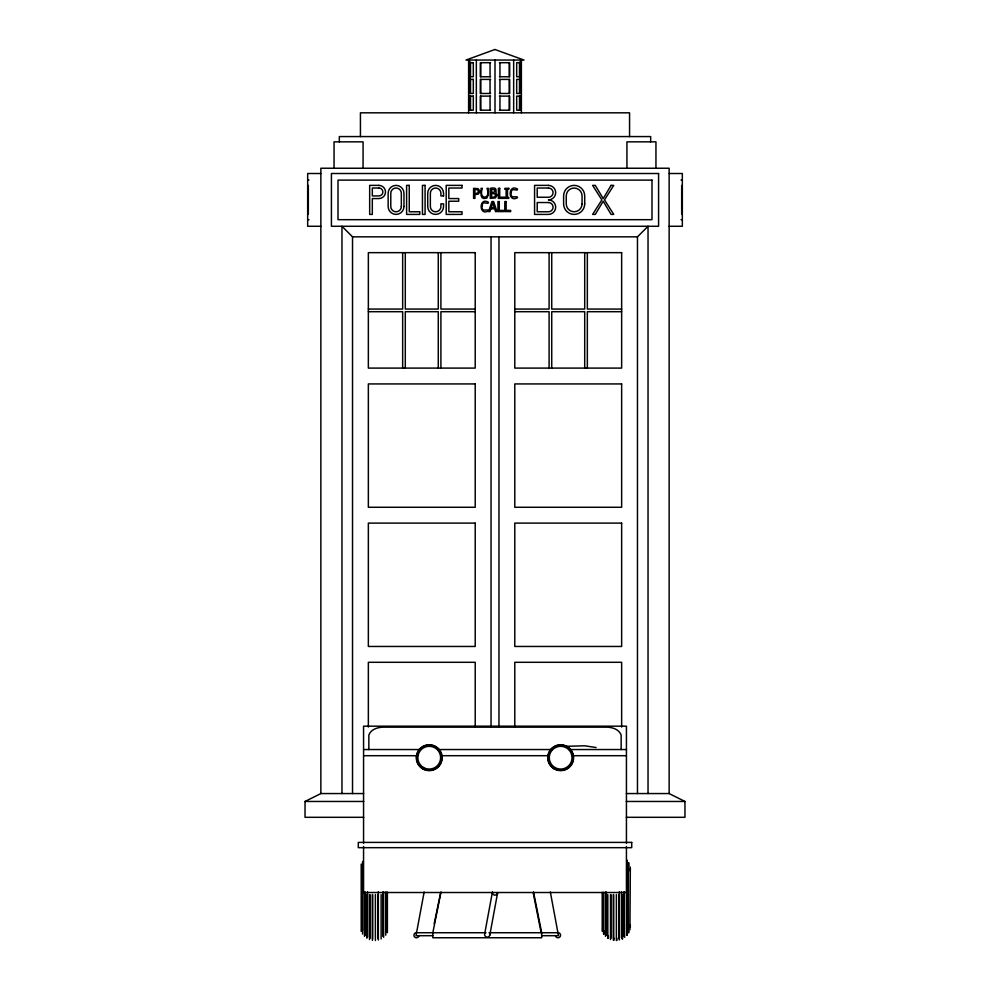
<?xml version="1.0" encoding="UTF-8"?>
<svg xmlns="http://www.w3.org/2000/svg" width="990" height="990" viewBox="0 0 990 990"><rect width="100%" height="100%" fill="white"/><g stroke="black" fill="none" stroke-linecap="round" stroke-linejoin="round"><path stroke-width="1.49" d="M630.209 866.931L630.135 870.891M630.308 869.987L630.333 868.676M630.333 868.255L629.937 929.857M484.692 933.793L492.451 891.829M489.79 935.166L497.549 893.19M424.153 891.99L415.998 935.699L432.828 935.699M440.971 891.99L432.828 932.729L432.828 937.753L541.666 937.753L541.666 932.729L533.511 891.99M434.189 923.818L440.686 892.596M637.473 793.559L637.473 236.833L648.029 226.277L648.029 793.559M363.714 817.307L305.031 817.307L305.031 801.467L320.859 793.559L363.602 793.559M566.268 746.324L584.719 745.792L596.079 747.524M490.57 62.692L480.299 62.692L480.299 76.762L490.57 76.762M499.43 62.692L509.702 62.692L509.702 76.762L499.43 76.762M490.57 79.398L480.299 79.398L480.299 93.481L490.57 93.481M499.43 79.398L509.702 79.398L509.702 93.481L499.43 93.481M490.57 96.117L480.299 96.117L480.299 110.187L490.57 110.187M499.43 96.117L509.702 96.117L509.702 110.187L499.43 110.187M320.859 173.51L307.667 173.51L307.667 226.277L320.859 226.277M669.141 173.51L682.333 173.51L682.333 226.277L669.141 226.277M307.667 180.106L308.991 180.106M681.009 180.106L682.333 180.106M307.667 219.681L308.991 219.681M681.009 219.681L682.333 219.681M341.971 793.559L341.971 226.277L352.527 236.833L637.473 236.833M368.354 309.066L402.658 309.066L402.658 252.66M475.212 309.066L440.909 309.066L440.909 252.66M514.788 309.066L549.091 309.066L549.091 252.66M621.646 309.066L587.342 309.066L587.342 252.66M368.354 311.702L402.658 311.702L402.658 368.094M475.212 311.702L440.909 311.702L440.909 368.094M514.788 311.702L549.091 311.702L549.091 368.094M621.646 311.702L587.342 311.702L587.342 368.094M363.565 749.541L420.775 749.541M437.79 749.541L552.21 749.541M569.225 749.541L626.435 749.541M363.565 755.704L417.693 755.704M440.884 755.704L549.116 755.704M572.307 755.704L626.435 755.704M626.398 793.559L669.141 793.559L684.969 801.467L684.969 817.307L626.286 817.307M305.031 801.467L363.714 801.467M626.286 801.467L684.969 801.467M485.991 932.729L415.998 932.729A2.537 2.537 0 0 0 413.944 935.389A2.537 2.537 0 0 0 416.32 937.753A2.537 2.537 0 0 0 418.968 935.699M489.048 932.729L558.484 932.729A2.537 2.537 0 0 1 560.538 935.389A2.537 2.537 0 0 1 558.162 937.753A2.537 2.537 0 0 1 555.514 935.699M541.666 935.699L558.484 935.699L550.329 891.99M533.14 892.596L541.171 932.729M630.135 924.586L630.333 927.234M630.308 925.502L630.333 926.813M681.677 185.378L681.677 214.409M669.141 793.559L669.141 168.238L320.859 168.238L320.859 793.559M655.949 168.238L655.949 141.842L626.93 141.842L626.93 168.238M650.678 141.842L650.678 136.571L339.322 136.571L339.322 141.842M629.566 136.571L629.566 112.823L360.434 112.823L360.434 136.571M628.86 862.822L628.86 866.176M628.86 930.786L628.86 932.667M628.378 862.822L628.378 932.667M627.215 860.31L627.215 935.179M626.744 860.31L626.744 935.179M626.435 843.393L626.435 726.177L363.565 726.177L363.565 843.393M626.435 846.462L626.435 892.51L363.565 892.51L363.565 846.462M624.628 891.841L624.628 937.307M623.762 891.99L623.762 936.231M622.599 936.107L622.599 938.941M622.116 894.601L622.116 938.941M621.646 727.056L621.646 662.298L514.788 662.298L514.788 727.056M621.497 891.78L621.497 937.716M621.151 749.566L621.151 735.075C618.948 728.863 611.325 726.969 605.385 727.167L384.615 727.167C378.675 726.969 371.052 728.863 368.849 735.075L368.849 749.566M619.332 891.817L619.332 940.017M618.973 894.626L618.973 938.693M616.857 938.198L616.857 940.5M616.374 894.49L616.374 940.5M613.862 938.062L613.862 940.351M613.602 894.601L613.602 939.003M613.392 894.502L613.392 940.351M610.979 894.651L610.979 938.31M610.496 894.552L610.496 939.584M608.306 936.07L608.306 938.248M607.823 894.663L607.823 938.248M606.449 892.126L606.449 935.389M605.484 891.978L605.484 936.367M604.061 930.563L604.061 934.053M603.578 892.324L603.578 934.053M602.205 892.312L602.205 931.38M584.706 252.66L584.706 309.066L551.727 309.066L551.727 252.66M584.706 368.094L584.706 311.702L551.727 311.702L551.727 368.094M521.384 60.056L521.384 112.823M520.072 61.566L520.072 93.221M520.072 96.24L520.072 109.803M519.478 62.692L519.478 76.762M519.478 79.398L519.478 93.481M519.478 96.117L519.478 110.187M513.662 60.056L513.662 112.823M509.182 62.692L509.182 76.762M509.182 79.398L509.182 93.481M509.182 96.117L509.182 110.187M499.95 62.692L499.95 76.762M499.95 79.398L499.95 93.481M499.95 96.117L499.95 110.187M498.96 236.833L498.96 727.056M495 60.056L495 112.823M491.04 236.833L491.04 727.056M490.05 62.692L490.05 76.762M490.05 79.398L490.05 93.481M490.05 96.117L490.05 110.187M480.818 62.692L480.818 76.762M480.818 79.398L480.818 93.481M480.818 96.117L480.818 110.187M476.339 60.056L476.339 112.823M475.212 727.056L475.212 662.298L368.354 662.298L368.354 727.056M470.522 62.692L470.522 76.762M470.522 79.398L470.522 93.481M470.522 96.117L470.522 110.187M469.928 61.566L469.928 93.221M469.928 96.24L469.928 109.803M468.617 60.056L468.617 112.823M438.273 252.66L438.273 309.066L405.294 309.066L405.294 252.66M438.273 368.094L438.273 311.702L405.294 311.702L405.294 368.094M387.387 892.101L387.387 932.667M386.174 892.2L386.174 932.035M385.754 892.151L385.754 935.179M383.637 891.841L383.637 937.307M382.771 891.99L382.771 936.231M381.125 894.601L381.125 938.941M378.329 891.817L378.329 940.017M377.982 894.626L377.982 938.693M375.383 894.49L375.383 940.5M372.599 894.601L372.599 939.003M372.401 894.502L372.401 940.351M369.988 894.651L369.988 938.31M369.505 894.552L369.505 939.584M367.562 891.866L367.562 937.085M366.832 894.663L366.832 938.248M365.446 892.126L365.446 935.389M364.493 891.978L364.493 936.367M363.07 168.238L363.07 141.842L334.051 141.842L334.051 168.238M362.588 861.436L362.588 934.053M362.464 864.641L362.464 930.848M361.202 864.109L361.202 931.38M352.527 236.833L352.527 793.559M308.323 185.378L308.323 214.409M497.636 892.522A2.636 2.624 10.5 0 1 495 895.133A2.636 2.624 10.5 0 1 492.364 892.51M489.518 933.174A2.636 2.624 10.5 0 1 488.751 936.627A2.636 2.624 10.5 0 1 485.224 936.169A2.636 2.624 10.5 0 1 485.372 932.63M488.342 194.597L486.857 198.062L483.875 198.52L482.031 197.654L481.128 195.575L481.078 188.335L482.415 188.335C477.96 200.067 491.448 200.067 487.006 188.335L488.342 188.335L488.342 194.597M482.254 205.66C480.224 213.122 488.961 208.209 488.417 210.907C478.727 216.562 478.752 196.626 488.417 202.22C489.221 205.338 481.895 199.955 482.254 205.66M511.273 192.431C509.244 199.906 517.993 194.981 517.448 197.691C507.746 203.334 507.771 183.41 517.448 189.003C518.228 192.122 510.939 186.726 511.273 192.431M479.927 191.355L478.479 194.04L474.928 194.622L474.928 198.371L473.591 198.371L473.591 188.335L478.22 188.669L479.927 191.355M495.668 195.339L494.53 197.022L491.585 197.233L491.585 193.52L494.851 193.78L495.668 195.339M497.054 195.29L495.421 197.926L490.248 198.371L490.248 188.335C499.48 186.467 494.109 192.147 497.054 195.29M478.541 191.392L477.601 193.174L474.928 193.483L474.928 189.474L477.811 189.857L478.541 191.392M495.198 190.785L494.641 192.072L491.585 192.406L491.585 189.474L494.691 189.733L495.198 190.785M490.842 208.779L489.926 211.588L488.577 211.588L491.968 201.552L493.614 201.552L496.992 211.588L495.582 211.588L494.678 208.779L490.842 208.779M492.76 202.913L491.213 207.64L494.307 207.64L492.76 202.913M562.778 769.985L558.558 770.022L562.765 770.022M611.09 185.378L603.182 198.569L595.262 185.378L592.626 185.378L601.858 199.893L592.626 214.409L595.262 214.409L603.182 201.218L611.09 214.409L613.738 214.409L604.494 199.893L613.738 185.378L611.09 185.378M427.136 769.96L431.281 769.948L427.136 769.96M494.876 49.5L465.981 60.056L524.019 60.056L494.913 49.5M473.307 62.692L469.272 62.692L469.272 76.762L473.307 76.762L473.307 62.692M520.728 62.692L516.693 62.692L516.693 76.762L520.728 76.762L520.728 62.692M473.307 79.398L469.272 79.398L469.272 93.481L473.307 93.481L473.307 79.398M520.728 79.398L516.693 79.398L516.693 93.481L520.728 93.481L520.728 79.398M473.307 96.117L469.272 96.117L469.272 110.187L473.307 110.187L473.307 96.117M520.728 96.117L516.693 96.117L516.693 110.187L520.728 110.187L520.728 96.117M658.585 173.51L331.415 173.51L331.415 226.277L658.585 226.277L658.585 173.51M651.989 180.106L338.011 180.106L338.011 219.681L651.989 219.681L651.989 180.106M378.91 185.378L369.666 185.378L369.666 214.409L372.314 214.409L372.314 198.569L378.91 198.569A6.596 6.596 0 0 0 385.506 191.973A6.596 6.596 0 0 0 378.91 185.378M409.254 185.378L406.605 185.378L406.605 214.409L419.797 214.409L419.797 211.773L409.254 211.773L409.254 185.378M425.081 185.378L422.445 185.378L422.445 214.409L425.081 214.409L425.081 185.378M462.021 185.378L446.193 185.378L446.193 214.409L462.021 214.409L462.021 211.773L448.829 211.773L448.829 201.218L458.717 201.218L458.717 198.569L448.829 198.569L448.829 188.026L462.021 188.026L462.021 185.378M548.435 185.378L534.575 185.378L534.575 214.409L548.435 214.409A7.252 7.252 0 0 0 555.687 207.145A7.252 7.252 0 0 0 548.435 199.893A7.252 7.252 0 0 0 555.687 192.642A7.252 7.252 0 0 0 548.435 185.378M378.91 188.026L372.314 188.026L372.314 195.933L378.91 195.933A3.96 3.96 0 0 0 382.858 191.973A3.96 3.96 0 0 0 378.91 188.026M548.435 188.026L537.211 188.026L537.211 197.258L548.435 197.258A4.616 4.616 0 0 0 553.051 192.642A4.616 4.616 0 0 0 548.435 188.026M499.715 188.335L498.391 188.335L498.391 198.371L504.207 198.371L504.207 197.183L499.715 197.183L499.715 188.335M508.761 188.335L504.863 188.335L504.863 189.35L506.138 189.35L506.138 197.344L504.863 197.344L504.863 198.371L508.761 198.371L508.761 197.344L507.474 197.344L507.474 189.35L508.761 189.35L508.761 188.335M443.545 195.933L440.909 195.933L440.909 193.297A5.272 5.272 0 0 0 435.637 188.026A5.272 5.272 0 0 0 430.353 193.297L430.353 206.489A5.272 5.272 0 0 0 435.637 211.773A5.272 5.272 0 0 0 440.909 206.489L440.909 203.853L443.545 203.853L443.545 206.489A7.92 7.92 0 0 1 435.637 214.409A7.92 7.92 0 0 1 427.717 206.489L427.717 193.297A7.92 7.92 0 0 1 435.637 185.378A7.92 7.92 0 0 1 443.545 193.297L443.545 195.933M499.282 201.552L497.945 201.552L497.945 211.588L503.762 211.588L503.762 210.4L499.282 210.4L499.282 201.552M506.15 201.552L504.813 201.552L504.813 211.588L510.63 211.588L510.63 210.4L506.15 210.4L506.15 201.552M548.435 202.529L537.211 202.529L537.211 211.773L548.435 211.773A4.616 4.616 0 0 0 553.051 207.145A4.616 4.616 0 0 0 548.435 202.529M475.212 252.66L368.354 252.66L368.354 368.094L475.212 368.094L475.212 252.66M621.646 252.66L514.788 252.66L514.788 368.094L621.646 368.094L621.646 252.66M475.212 383.934L368.354 383.934L368.354 507.276L475.212 507.276L475.212 383.934M621.646 383.934L514.788 383.934L514.788 507.276L621.646 507.276L621.646 383.934M475.212 523.116L368.354 523.116L368.354 646.458L475.212 646.458L475.212 523.116M621.646 523.116L514.788 523.116L514.788 646.458L621.646 646.458L621.646 523.116M631.707 842.403L358.293 842.403L358.293 847.675L631.707 847.675L631.707 842.403M584.706 203.853L584.706 195.933A10.556 10.556 0 0 0 574.15 185.378A10.556 10.556 0 0 0 563.607 195.933L563.607 203.853A10.556 10.556 0 0 0 574.15 214.409A10.556 10.556 0 0 0 584.706 203.853M582.071 203.853L582.071 195.933A7.92 7.92 0 0 0 574.15 188.026A7.92 7.92 0 0 0 566.243 195.933L566.243 203.853A7.92 7.92 0 0 0 574.15 211.773A7.92 7.92 0 0 0 582.071 203.853M403.97 206.489L403.97 193.297A7.92 7.92 0 0 0 396.062 185.378A7.92 7.92 0 0 0 388.142 193.297L388.142 206.489A7.92 7.92 0 0 0 396.062 214.409A7.92 7.92 0 0 0 403.97 206.489M401.334 206.489L401.334 193.297A5.272 5.272 0 0 0 396.062 188.026A5.272 5.272 0 0 0 390.778 193.297L390.778 206.489A5.272 5.272 0 0 0 396.062 211.773A5.272 5.272 0 0 0 401.334 206.489M554.19 768.908A12.944 12.944 0 0 0 573.606 757.697A12.944 12.944 0 0 0 554.19 746.497A12.944 12.944 0 0 0 554.19 768.908M554.338 768.648A12.635 12.635 0 0 0 573.297 757.697A12.635 12.635 0 0 0 554.338 746.757A12.635 12.635 0 0 0 554.338 768.648M554.969 767.559A11.385 11.385 0 0 0 572.047 757.697A11.385 11.385 0 0 0 554.969 747.834A11.385 11.385 0 0 0 554.969 767.559M422.755 768.908A12.944 12.944 0 0 0 442.171 757.697A12.944 12.944 0 0 0 422.755 746.497A12.944 12.944 0 0 0 422.755 768.908M422.916 768.648A12.635 12.635 0 0 0 441.874 757.697A12.635 12.635 0 0 0 422.916 746.757A12.635 12.635 0 0 0 422.916 768.648M423.534 767.559A11.385 11.385 0 0 0 440.624 757.697A11.385 11.385 0 0 0 423.534 747.834A11.385 11.385 0 0 0 423.534 767.559"/></g></svg>
